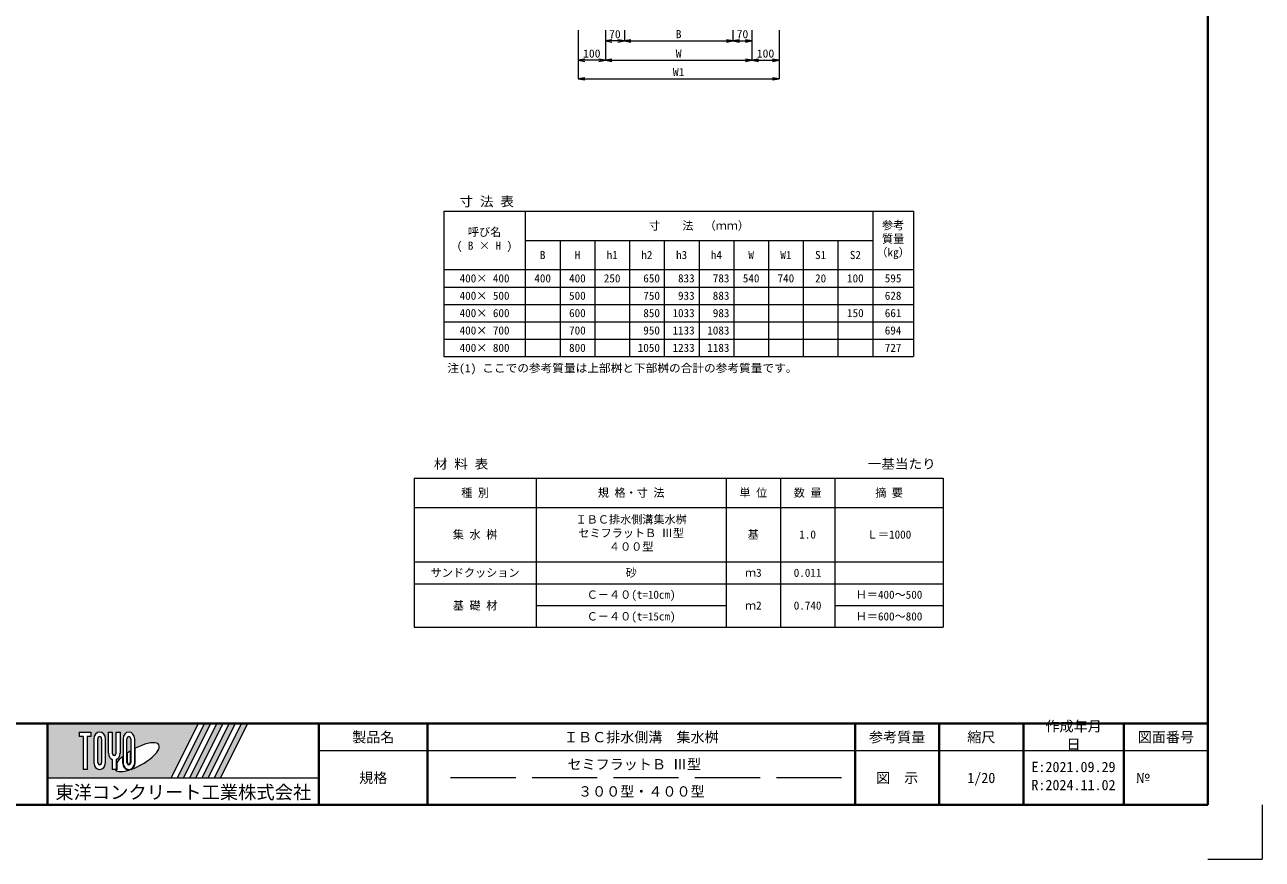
# Model space of a CAD drawing. Units: millimetres at full size. Extents: x 171976 to 209231, y 872007 to 885239.
# Drawn here: x 175817 to 180376, y 872007 to 875083 of the extents above; entities that cross this region are included whole.
import ezdxf
from ezdxf.enums import TextEntityAlignment as Align

# ---------------------------------------------------------------- set-up
doc = ezdxf.new("R2010")
doc.units = ezdxf.units.MM
doc.header["$LTSCALE"] = 40
doc.linetypes.add('DASHED', pattern=[7.5, 6, -1.5])
for name, color, linetype, lineweight in [('Defpoints_3', 8, 'Continuous', 0), ('図枠', 7, 'Continuous', 5), ('寸法線', 7, 'Continuous', 13), ('寸法表', 30, 'Continuous', 13), ('補助線', 8, 'Continuous', 5)]:
    doc.layers.add(name, color=color, linetype=linetype, lineweight=lineweight)
doc.layers.add('文字', color=7, linetype='Continuous')
doc.styles.add('ＭＳ ゴシック', font='')
doc.styles.add('ＭＳ 明朝', font='')
doc.styles.get('ＭＳ ゴシック').set_extended_font_data('MS Gothic')
doc.styles.get('ＭＳ 明朝').set_extended_font_data('MS Mincho')

# ---------------------------------------------------------------- blocks, each defined once
blk = doc.blocks.new('open_arrow')
at = {"color": 0, "linetype": 'Continuous', "lineweight": -2}
blk.add_lwpolyline([(7.5, 1.25), (0, 0), (7.5, -1.25)], dxfattribs=at)

msp = doc.modelspace()

# ---------------------------------------------------------------- hatches: boundary and pattern name
at = {"layer": '図枠'}
h = msp.add_hatch(color=256, dxfattribs=at)
h.paths.add_polyline_path([(175901.24, 872507.22), (175901.24, 872307.22), (176356.56, 872307.22), (176456.56, 872507.22)])
edge = h.paths.add_edge_path(flags=16)
edge.add_ellipse((176230.69, 872383.38), major_axis=(80.81, 45.23), ratio=0.3471473, start_angle=-144.31122, end_angle=72.1899, ccw=False)
edge.add_ellipse((176200.77, 872363.85), major_axis=(0, 27.5), ratio=0.8463542, start_angle=-160.70346, end_angle=-90)
edge.add_line((176224.04, 872363.85), (176224.04, 872416.28))
edge = h.paths.add_edge_path(flags=16)
edge.add_ellipse((176200.77, 872450.58), major_axis=(0, 25.38), ratio=0.8463542, start_angle=-90, end_angle=90, ccw=False)
edge.add_line((176222.25, 872450.58), (176222.25, 872363.85))
edge.add_ellipse((176200.77, 872363.85), major_axis=(0, 25.38), ratio=0.8463542, start_angle=90, end_angle=-90, ccw=False)
edge.add_line((176179.28, 872363.85), (176179.28, 872450.58))
edge = h.paths.add_edge_path(flags=16)
edge.add_line((176207.93, 872450.58), (176207.93, 872363.85))
edge.add_ellipse((176200.77, 872363.85), major_axis=(0, 8.46), ratio=0.8463542, start_angle=90, end_angle=-90, ccw=False)
edge.add_line((176193.61, 872363.85), (176193.61, 872450.58))
edge.add_ellipse((176200.77, 872450.58), major_axis=(0, 8.46), ratio=0.8463542, start_angle=-90, end_angle=90, ccw=False)
edge = h.paths.add_edge_path(flags=16)
edge.add_line((176206.14, 872406.25), (176206.14, 872363.85))
edge.add_ellipse((176200.77, 872363.85), major_axis=(0, 6.35), ratio=0.8463542, start_angle=90, end_angle=-90, ccw=False)
edge.add_line((176195.4, 872363.85), (176195.4, 872399.31))
edge.add_ellipse((176230.69, 872383.38), major_axis=(80.81, 45.23), ratio=0.3471473, start_angle=107.79174, end_angle=126.47132, ccw=False)
edge = h.paths.add_edge_path(flags=16)
edge.add_ellipse((176147.06, 872398.23), major_axis=(0, 25.38), ratio=0.8463542, start_angle=-163.34117, end_angle=-90, ccw=False)
edge.add_line((176154.22, 872374.3), (176154.22, 872338.47))
edge.add_line((176154.22, 872338.47), (176139.9, 872338.47))
edge.add_line((176139.9, 872338.47), (176139.9, 872374.3))
edge.add_ellipse((176147.06, 872398.23), major_axis=(0, 25.38), ratio=0.8463542, start_angle=90, end_angle=163.34117, ccw=False)
edge.add_line((176125.57, 872398.23), (176125.57, 872475.97))
edge.add_line((176125.57, 872475.97), (176139.9, 872475.97))
edge.add_line((176139.9, 872475.97), (176139.9, 872398.23))
edge.add_ellipse((176147.06, 872398.23), major_axis=(0, 8.46), ratio=0.8463542, start_angle=90, end_angle=-90)
edge.add_line((176154.22, 872398.23), (176154.22, 872475.97))
edge.add_line((176154.22, 872475.97), (176168.54, 872475.97))
edge.add_line((176168.54, 872475.97), (176168.54, 872398.23))
edge = h.paths.add_edge_path(flags=16)
edge.add_line((176177.49, 872385.75), (176177.49, 872363.85))
edge.add_ellipse((176200.77, 872363.85), major_axis=(0, 27.5), ratio=0.8463542, start_angle=90, end_angle=-171.54427)
edge.add_ellipse((176230.69, 872383.38), major_axis=(80.81, 45.23), ratio=0.3471473, start_angle=-178.64954, end_angle=-148.29244, ccw=False)
edge.add_line((176151.13, 872336.35), (176156.01, 872336.35))
edge.add_line((176156.01, 872336.35), (176156.01, 872363.17))
edge.add_ellipse((176230.69, 872383.38), major_axis=(80.81, 45.23), ratio=0.3471473, start_angle=148.21912, end_angle=165.90812, ccw=False)
edge = h.paths.add_edge_path(flags=16)
edge.add_ellipse((176093.35, 872450.58), major_axis=(0, 25.38), ratio=0.8463542, start_angle=-90, end_angle=90, ccw=False)
edge.add_line((176114.83, 872450.58), (176114.83, 872363.85))
edge.add_ellipse((176093.35, 872363.85), major_axis=(0, 25.38), ratio=0.8463542, start_angle=90, end_angle=-90, ccw=False)
edge.add_line((176071.86, 872363.85), (176071.86, 872450.58))
edge = h.paths.add_edge_path(flags=16)
edge.add_line((176100.51, 872450.58), (176100.51, 872363.85))
edge.add_ellipse((176093.35, 872363.85), major_axis=(0, 8.46), ratio=0.8463542, start_angle=90, end_angle=-90, ccw=False)
edge.add_line((176086.18, 872363.85), (176086.18, 872450.58))
edge.add_ellipse((176093.35, 872450.58), major_axis=(0, 8.46), ratio=0.8463542, start_angle=-90, end_angle=90, ccw=False)
h.paths.add_polyline_path([(176061.12, 872475.97), (176061.12, 872459.05), (176046.8, 872459.05), (176046.8, 872338.47), (176032.47, 872338.47), (176032.47, 872459.05), (176018.15, 872459.05), (176018.15, 872475.97)], flags=16)
for points in [[(176379.24, 872307.22), (176401.93, 872307.22), (176501.93, 872507.22), (176479.24, 872507.22)], [(176547.31, 872507.22), (176524.62, 872507.22), (176424.62, 872307.22), (176447.31, 872307.22)], [(176592.68, 872507.22), (176569.99, 872507.22), (176469.99, 872307.22), (176492.68, 872307.22)], [(176638.06, 872507.22), (176615.37, 872507.22), (176515.37, 872307.22), (176538.06, 872307.22)]]:
    msp.add_hatch(color=256, dxfattribs=at).paths.add_polyline_path(points)

# ---------------------------------------------------------------- linework, layer by layer
at = {"layer": 'Defpoints_3'}
for p, q in [((177661.24, 874116.09), (177789.24, 874116.09)), ((177917.24, 874116.09), (178045.24, 874116.09)), ((178429.24, 874116.09), (178941.24, 874116.09)), ((177661.24, 874052.09), (177789.24, 874052.09)), ((177917.24, 874052.09), (178045.24, 874052.09)), ((178429.24, 874052.09), (178813.24, 874052.09)), ((177661.24, 873988.09), (177789.24, 873988.09)), ((177917.24, 873988.09), (178045.24, 873988.09)), ((178429.24, 873988.09), (178941.24, 873988.09)), ((177661.24, 873924.09), (177789.24, 873924.09)), ((177917.24, 873924.09), (178045.24, 873924.09)), ((178429.24, 873924.09), (178941.24, 873924.09))]:
    msp.add_line(p, q, dxfattribs=at)
at = {"layer": 'Defpoints_3', "color": 7, "lineweight": 13}
for p in [(180376.24, 872207.22), (180176.24, 872007.22)]:
    msp.add_line(p, (180376.24, 872007.22), dxfattribs=at)
at = {"layer": '図枠', "lineweight": 40}
for p, q in [((180176.24, 872207.22), (180176.24, 877747.22)), ((172376.24, 872507.22), (180176.24, 872507.22)), ((175901.24, 872207.22), (175901.24, 872507.22)), ((176901.24, 872207.22), (176901.24, 872507.22)), ((177301.24, 872207.22), (177301.24, 872507.22)), ((178876.24, 872207.22), (178876.24, 872507.22)), ((179186.24, 872207.22), (179186.24, 872507.22)), ((179496.24, 872207.22), (179496.24, 872507.22)), ((179866.24, 872207.22), (179866.24, 872507.22)), ((172376.24, 872207.22), (180176.24, 872207.22))]:
    msp.add_line(p, q, dxfattribs=at)
at = {"layer": '図枠'}
for p, q in [((175901.24, 872507.22), (176456.56, 872507.22)), ((176456.56, 872507.22), (176356.56, 872307.22)), ((176479.24, 872507.22), (176379.24, 872307.22)), ((176501.93, 872507.22), (176401.93, 872307.22)), ((176524.62, 872507.22), (176424.62, 872307.22)), ((176547.31, 872507.22), (176447.31, 872307.22)), ((176569.99, 872507.22), (176469.99, 872307.22)), ((176479.24, 872507.22), (176501.93, 872507.22)), ((176592.68, 872507.22), (176492.68, 872307.22)), ((176615.37, 872507.22), (176515.37, 872307.22)), ((176524.62, 872507.22), (176547.31, 872507.22)), ((176638.06, 872507.22), (176538.06, 872307.22)), ((176569.99, 872507.22), (176592.68, 872507.22)), ((176615.37, 872507.22), (176638.06, 872507.22)), ((176018.15, 872475.97), (176018.15, 872459.05)), ((176018.15, 872475.97), (176061.12, 872475.97)), ((176032.47, 872459.05), (176018.15, 872459.05)), ((176032.47, 872459.05), (176032.47, 872338.47)), ((176046.8, 872459.05), (176046.8, 872338.47)), ((176061.12, 872459.05), (176046.8, 872459.05)), ((176061.12, 872475.97), (176061.12, 872459.05)), ((176125.57, 872475.97), (176139.9, 872475.97)), ((176125.57, 872398.23), (176125.57, 872475.97)), ((176139.9, 872475.97), (176139.9, 872398.23)), ((176154.22, 872475.97), (176168.54, 872475.97)), ((176154.22, 872398.23), (176154.22, 872475.97)), ((176168.54, 872475.97), (176168.54, 872398.23)), ((176071.86, 872450.58), (176071.86, 872363.85)), ((176086.18, 872363.85), (176086.18, 872450.58)), ((176100.51, 872450.58), (176100.51, 872363.85)), ((176114.83, 872363.85), (176114.83, 872450.58)), ((176179.28, 872450.58), (176179.28, 872363.85)), ((176193.61, 872363.85), (176193.61, 872450.58)), ((176207.93, 872450.58), (176207.93, 872363.85)), ((176222.25, 872363.85), (176222.25, 872450.58)), ((176224.04, 872363.85), (176224.04, 872416.28)), ((176139.9, 872374.3), (176139.9, 872338.47)), ((176154.22, 872374.3), (176154.22, 872338.47)), ((176177.49, 872385.75), (176177.49, 872363.85)), ((176195.4, 872363.85), (176195.4, 872399.31)), ((176206.14, 872406.25), (176206.14, 872363.85)), ((176046.8, 872338.47), (176032.47, 872338.47)), ((176154.22, 872338.47), (176139.9, 872338.47)), ((176151.13, 872336.35), (176156.01, 872336.35)), ((176156.01, 872363.17), (176156.01, 872336.35)), ((175901.24, 872307.22), (176356.56, 872307.22)), ((176379.24, 872307.22), (176401.93, 872307.22)), ((176424.62, 872307.22), (176447.31, 872307.22)), ((176469.99, 872307.22), (176492.68, 872307.22)), ((176515.37, 872307.22), (176538.06, 872307.22))]:
    msp.add_line(p, q, dxfattribs=at)
at = {"layer": '図枠', "lineweight": 13}
for p, q in [((178412.29, 872507.22), (180176.24, 872507.22)), ((180176.24, 872407.22), (176901.24, 872407.22))]:
    msp.add_line(p, q, dxfattribs=at)
at = {"layer": '図枠', "linetype": 'DASHED', "lineweight": 9}
msp.add_line((178826.24, 872307.22), (177351.24, 872307.22), dxfattribs=at)
at = {"layer": '図枠'}
for centre, major_axis, ratio, start_param, end_param in [((176093.35, 872450.58), (0, 25.38), 0.846354, 4.712389, 7.8539816), ((176093.35, 872450.58), (0, 8.46), 0.846354, 4.712389, 7.8539816), ((176200.77, 872450.58), (0, 25.38), 0.846354, 4.712389, 7.8539816), ((176200.77, 872450.58), (0, 8.46), 0.846354, 4.712389, 7.8539816), ((176230.69, 872383.38), (80.81, 45.23), 0.347147, 4.2621853, 7.7429163), ((176147.06, 872398.23), (0, 25.38), 0.846354, 1.5707963, 2.8017557), ((176147.06, 872398.23), (0, 8.46), 0.846354, 1.5707963, 4.712389), ((176147.06, 872398.23), (0, 25.38), 0.846354, 3.4814296, 4.712389), ((176230.69, 872383.38), (80.81, 45.23), 0.347147, 2.0815197, 2.5155126), ((176230.69, 872383.38), (80.81, 45.23), 0.347147, 1.6817405, 1.8219833), ((176093.35, 872363.85), (0, 25.38), 0.846354, 1.5707963, 4.712389), ((176093.35, 872363.85), (0, 8.46), 0.846354, 1.5707963, 4.712389), ((176230.69, 872383.38), (80.81, 45.23), 0.347147, 3.2093975, 4.2004451), ((176200.77, 872363.85), (0, 27.5), 0.846354, 1.5707963, 3.3154679), ((176200.77, 872363.85), (0, 25.38), 0.846354, 1.5707963, 4.712389), ((176200.77, 872363.85), (0, 8.46), 0.846354, 1.5707963, 4.712389), ((176200.77, 872363.85), (0, 6.35), 0.846354, 1.5707963, 4.712389), ((176200.77, 872363.85), (0, 27.5), 0.846354, 3.5338438, 4.712389)]:
    msp.add_ellipse(centre, major_axis=major_axis, ratio=ratio, start_param=start_param, end_param=end_param, dxfattribs=at)
at = {"layer": '寸法線'}
for p, q in [((177856.24, 875062.29), (177856.24, 874883.21)), ((177856.24, 875062.29), (177856.24, 874951.64)), ((177956.24, 875062.29), (177956.24, 875022.96)), ((177956.24, 875062.29), (177956.24, 874951.64)), ((177956.24, 875062.29), (177956.24, 874951.64)), ((178026.24, 875062.29), (178026.24, 875022.96)), ((178026.24, 875062.29), (178026.24, 875022.96)), ((178426.24, 875062.29), (178426.24, 875022.96)), ((178426.24, 875062.29), (178426.24, 875022.96)), ((178496.24, 875062.29), (178496.24, 875022.96)), ((178496.24, 875062.29), (178496.24, 874951.64)), ((178496.24, 875062.29), (178496.24, 874951.64)), ((178596.24, 875062.29), (178596.24, 874951.64)), ((178596.24, 875062.29), (178596.24, 874883.21)), ((178026.24, 875022.96), (177956.24, 875022.96)), ((178026.24, 875022.96), (178426.24, 875022.96)), ((178426.24, 875022.96), (178496.24, 875022.96)), ((177956.24, 874951.64), (177856.24, 874951.64)), ((177956.24, 874951.64), (178496.24, 874951.64)), ((178496.24, 874951.64), (178596.24, 874951.64)), ((177856.24, 874883.21), (178596.24, 874883.21))]:
    msp.add_line(p, q, dxfattribs=at)
at = {"layer": '寸法表'}
for p, q in [((177361.24, 874396.09), (179091.24, 874396.09)), ((177361.24, 874396.09), (177361.24, 873860.09)), ((177661.24, 874396.09), (177661.24, 873860.09)), ((178941.24, 874396.09), (178941.24, 873860.09)), ((179091.24, 874396.09), (179091.24, 873860.09)), ((177661.24, 874288.09), (178941.24, 874288.09)), ((177789.24, 874288.09), (177789.24, 873860.09)), ((177917.24, 874288.09), (177917.24, 873860.09)), ((178045.24, 874288.09), (178045.24, 873860.09)), ((178173.24, 874288.09), (178173.24, 873860.09)), ((178301.24, 874288.09), (178301.24, 873860.09)), ((178429.24, 874288.09), (178429.24, 873860.09)), ((178557.24, 874288.09), (178557.24, 873860.09)), ((178685.24, 874288.09), (178685.24, 873860.09)), ((178813.24, 874288.09), (178813.24, 873860.09)), ((177361.24, 874180.09), (179091.24, 874180.09)), ((177361.24, 874116.09), (177661.24, 874116.09)), ((177789.24, 874116.09), (177917.24, 874116.09)), ((178045.24, 874116.09), (178429.24, 874116.09)), ((178941.24, 874116.09), (179091.24, 874116.09)), ((177361.24, 874052.09), (177661.24, 874052.09)), ((177789.24, 874052.09), (177917.24, 874052.09)), ((178045.24, 874052.09), (178429.24, 874052.09)), ((178813.24, 874052.09), (179091.24, 874052.09)), ((177361.24, 873988.09), (177661.24, 873988.09)), ((177789.24, 873988.09), (177917.24, 873988.09)), ((178045.24, 873988.09), (178429.24, 873988.09)), ((178941.24, 873988.09), (179091.24, 873988.09)), ((177361.24, 873924.09), (177661.24, 873924.09)), ((177789.24, 873924.09), (177917.24, 873924.09)), ((178045.24, 873924.09), (178429.24, 873924.09)), ((178941.24, 873924.09), (179091.24, 873924.09)), ((177361.24, 873860.09), (179091.24, 873860.09)), ((177251.32, 873411.84), (179201.32, 873411.84)), ((177251.32, 873411.84), (177251.32, 872862.24)), ((177701.32, 873411.84), (177701.32, 872862.24)), ((178401.32, 873411.84), (178401.32, 872862.24)), ((178601.32, 873411.84), (178601.32, 872862.24)), ((178801.32, 873411.84), (178801.32, 872862.24)), ((179201.32, 873411.84), (179201.32, 872862.24)), ((177251.32, 873303.84), (179201.32, 873303.84)), ((177251.32, 873103.84), (179201.32, 873103.84)), ((177251.32, 873022.24), (179201.32, 873022.24)), ((177701.32, 872942.24), (178401.32, 872942.24)), ((178801.32, 872942.24), (179201.32, 872942.24)), ((177251.32, 872862.24), (179201.32, 872862.24))]:
    msp.add_line(p, q, dxfattribs=at)
at = {"layer": '補助線', "lineweight": 13}
msp.add_line((175901.24, 872307.22), (176901.24, 872307.22), dxfattribs=at)

# ---------------------------------------------------------------- block references
at = {"layer": '寸法線', "xscale": 3.2, "yscale": 3.2}
for p in [(177956.24, 875022.96), (178026.24, 875022.96), (178426.24, 875022.96), (177856.24, 874951.64), (177956.24, 874951.64), (178496.24, 874951.64), (177856.24, 874883.21)]:
    msp.add_blockref('open_arrow', p, dxfattribs=at)
at = {"layer": '寸法線', "xscale": 3.2, "yscale": 3.2, "rotation": 180}
for p in [(178026.24, 875022.96), (178426.24, 875022.96), (178496.24, 875022.96), (177956.24, 874951.64), (178496.24, 874951.64), (178596.24, 874951.64), (178596.24, 874883.21)]:
    msp.add_blockref('open_arrow', p, dxfattribs=at)

# ---------------------------------------------------------------- texts
at = {"layer": '図枠', "style": 'ＭＳ ゴシック'}
for s, p in [('作成年月', (179577.64, 872516.45)), ('日', (179655.34, 872449.79)), ('E:2021.09.29', (179525.84, 872366.45)), ('R:2024.11.02', (179525.84, 872299.79))]:
    msp.add_text(s, height=37.98, dxfattribs=at).set_placement(p, align=Align.TOP_LEFT)
for s, height, p in [('製品名', 37.98, (177101.24, 872457.22)), ('ＩＢＣ排水側溝\u3000集水桝', 37.98, (178088.74, 872457.22)), ('参考質量', 37.98, (179031.24, 872457.22)), ('縮尺', 37.98, (179341.24, 872457.22)), ('図面番号', 37.98, (180021.24, 872457.22)), ('セミフラットＢ Ⅲ型\u3000', 37.98, (178088.74, 872357.22)), ('規格', 37.98, (177101.24, 872307.22)), ('図\u3000示', 37.98, (179031.24, 872307.22)), ('1/20', 37.98, (179341.24, 872307.22)), ('東洋コンクリート工業株式会社', 49.37, (176401.24, 872254.09)), ('３００型・４００型', 37.98, (178088.74, 872257.22))]:
    msp.add_text(s, height=height, dxfattribs=at).set_placement(p, align=Align.MIDDLE_CENTER)
msp.add_text('№', height=37.98, dxfattribs=at).set_placement((179910.6, 872307.22), align=Align.MIDDLE_LEFT)
at = {"layer": '寸法線', "style": 'ＭＳ 明朝', "width": 1.05}
for s, p in [('70', (177991.24, 875047.96)), ('B', (178226.24, 875047.96)), ('70', (178461.24, 875047.96)), ('100', (177906.24, 874976.64)), ('W', (178226.24, 874976.64)), ('100', (178546.24, 874976.64)), ('W1', (178226.24, 874908.21))]:
    msp.add_text(s, height=30.02, dxfattribs=at).set_placement(p, align=Align.MIDDLE_CENTER)
at = {"layer": '寸法表', "style": 'ＭＳ 明朝'}
for s, p in [('呼び名', (177449.82, 874333.57)), ('参考', (178975.29, 874358.57)), ('( B × H )', (177408.87, 874283.57)), ('質量', (178975.29, 874308.57)), ('（kg）', (178954.82, 874258.57)), ('ＩＢＣ排水側溝集水桝', (177846.57, 873274.32)), ('セミフラットＢ Ⅲ型', (177856.8, 873224.32)), ('４００型', (177969.42, 873174.32))]:
    msp.add_text(s, height=30.02, dxfattribs=at).set_placement(p, align=Align.TOP_LEFT)
for s, p in [('寸\u3000\u3000法\u3000（ｍｍ）', (178301.24, 874342.09)), ('B', (177725.24, 874234.09)), ('H', (177853.24, 874234.09)), ('h1', (177981.24, 874234.09)), ('h2', (178109.24, 874234.09)), ('h3', (178237.24, 874234.09)), ('h4', (178365.24, 874234.09)), ('W', (178493.24, 874234.09)), ('W1', (178621.24, 874234.09)), ('S1', (178749.24, 874234.09)), ('S2', (178877.24, 874234.09)), ('400× 400', (177511.24, 874148.09)), ('400', (177725.24, 874148.09)), ('400', (177853.24, 874148.09)), ('250', (177981.24, 874148.09)), ('540', (178493.24, 874148.09)), ('740', (178621.24, 874148.09)), ('20', (178749.24, 874148.09)), ('100', (178877.24, 874148.09)), ('595', (179016.24, 874148.09)), ('400× 500', (177511.24, 874084.09)), ('500', (177853.24, 874084.09)), ('628', (179016.24, 874084.09)), ('400× 600', (177511.24, 874020.09)), ('600', (177853.24, 874020.09)), ('150', (178877.24, 874020.09)), ('661', (179016.24, 874020.09)), ('400× 700', (177511.24, 873956.09)), ('700', (177853.24, 873956.09)), ('694', (179016.24, 873956.09)), ('400× 800', (177511.24, 873892.09)), ('800', (177853.24, 873892.09)), ('727', (179016.24, 873892.09)), ('種 別', (177476.32, 873357.84)), ('規 格・寸 法', (178051.32, 873357.84)), ('単 位', (178501.32, 873357.84)), ('数 量', (178701.32, 873357.84)), ('摘 要', (179001.32, 873357.84)), ('集 水 桝', (177476.32, 873203.84)), ('基', (178501.32, 873203.84)), ('1.0', (178701.32, 873203.84)), ('Ｌ＝1000', (179001.32, 873203.84)), ('サンドクッション', (177476.32, 873063.04)), ('砂', (178051.32, 873063.04)), ('ｍ3', (178501.32, 873063.04)), ('0.011', (178701.32, 873063.04)), ('基 礎 材', (177476.32, 872942.24)), ('Ｃ－４０(t=10cm)', (178051.32, 872982.24)), ('Ｈ＝400～500', (179001.32, 872982.24)), ('Ｃ－４０(t=15cm)', (178051.32, 872902.24)), ('ｍ2', (178501.32, 872942.24)), ('0.740', (178701.32, 872942.24)), ('Ｈ＝600～800', (179001.32, 872902.24))]:
    msp.add_text(s, height=30.02, dxfattribs=at).set_placement(p, align=Align.MIDDLE_CENTER)
for s, p in [('650', (178157.24, 874148.09)), ('833', (178285.24, 874148.09)), ('783', (178413.24, 874148.09)), ('750', (178157.24, 874084.09)), ('933', (178285.24, 874084.09)), ('883', (178413.24, 874084.09)), ('850', (178157.24, 874020.09)), ('1033', (178285.24, 874020.09)), ('983', (178413.24, 874020.09)), ('950', (178157.24, 873956.09)), ('1133', (178285.24, 873956.09)), ('1083', (178413.24, 873956.09)), ('1050', (178157.24, 873892.09)), ('1233', (178285.24, 873892.09)), ('1183', (178413.24, 873892.09))]:
    msp.add_text(s, height=30.02, dxfattribs=at).set_placement(p, align=Align.MIDDLE_RIGHT)
at = {"layer": '文字', "style": 'ＭＳ 明朝', "width": 1.05}
msp.add_text('寸 法 表', height=35.03, dxfattribs=at).set_placement((177519.24, 874431.09), align=Align.MIDDLE_CENTER)
for s, height, p in [('注(1) ここでの参考質量は上部桝と下部桝の合計の参考質量です。', 30.02, (177374.11, 873793.01)), ('一基当たり', 35.03, (178922.55, 873436.2))]:
    msp.add_text(s, height=height, dxfattribs=at).set_placement(p, align=Align.BOTTOM_LEFT)
msp.add_text('材 料 表', height=35.03, dxfattribs=at).set_placement((177424.71, 873436.2), align=Align.BOTTOM_CENTER)

doc.saveas('drawing.dxf')
